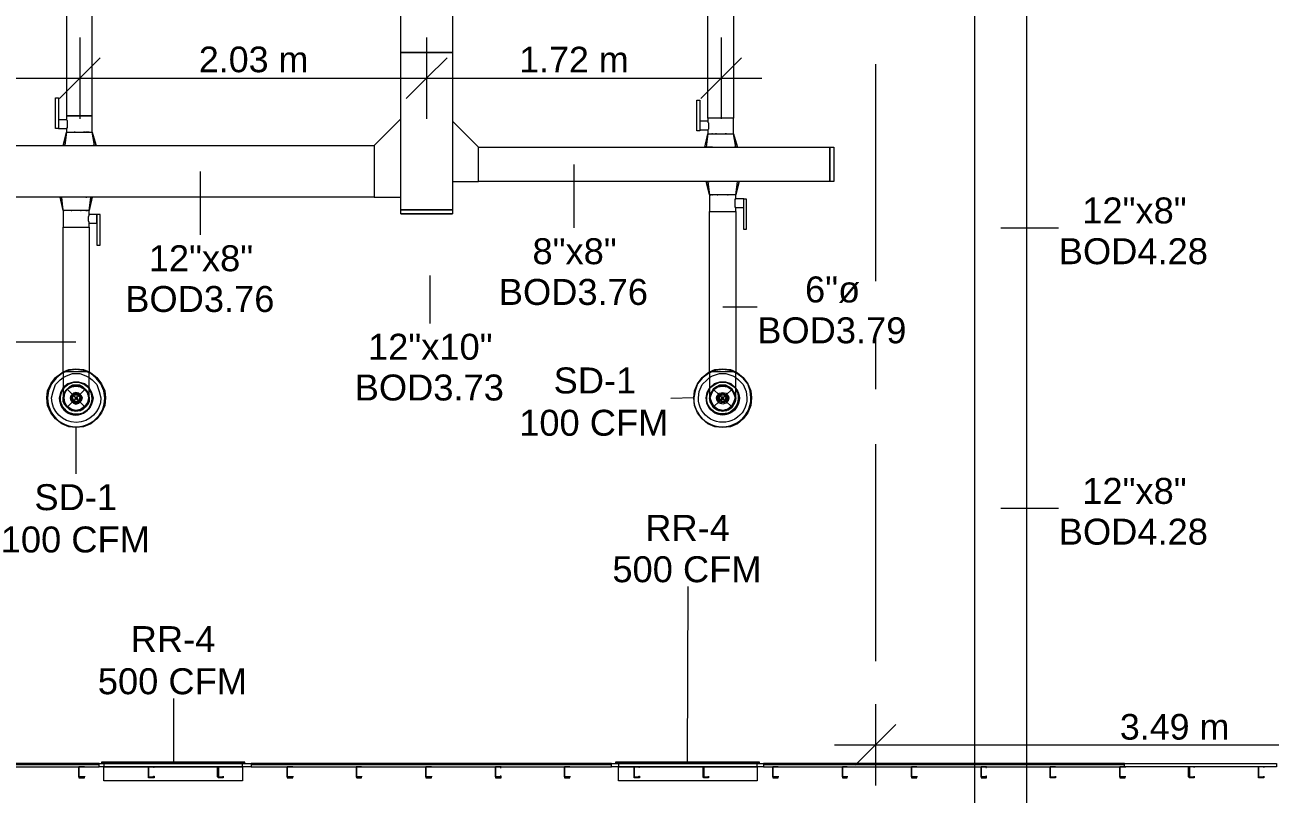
# Model space of a CAD drawing. Header units: metres. Extents: x -2 to 237, y -8 to 52.
# Drawn here: x 10.86 to 18.15, y 34.23 to 38.73 of the extents above; entities that cross this region are included whole.
import ezdxf

# ---------------------------------------------------------------- set-up
doc = ezdxf.new("R2010")
doc.units = ezdxf.units.M
doc.layers.add('HVAC - Ductos', color=5, linetype='Continuous', lineweight=0)
doc.layers.add('PDF2_Text', color=7, linetype='Continuous', lineweight=0)
doc.layers.add('PDF2_Geometry', color=7, linetype='Continuous', lineweight=0, true_color=0xaaaaaa)
doc.styles.add('PDF Helvetica', font='')
doc.styles.get('PDF Helvetica').set_extended_font_data('Helvetica')

msp = doc.modelspace()

# ---------------------------------------------------------------- linework, layer by layer
at = {"layer": 'HVAC - Ductos', "lineweight": 0}
for points in [[(15.0085, 39.9981), (15.0085, 38.1884), (14.9993, 38.1884), (14.9902, 38.1884), (14.9719, 38.1884), (14.9535, 38.1884), (14.9353, 38.1884), (14.9123, 38.1884), (14.894, 38.1884), (14.8802, 38.1884), (14.8665, 38.1884), (14.8619, 38.1884), (14.8573, 38.1884), (14.8573, 39.9981)], [(11.1049, 39.8011), (11.1049, 38.2021), (11.1049, 38.1792), (11.0591, 38.1792), (11.0591, 38.1746), (11.0591, 38.17), (11.0591, 38.1654), (11.0591, 38.1609), (11.0591, 38.1517), (11.0591, 38.1471), (11.0591, 38.1426), (11.0591, 38.138), (11.0591, 38.1334), (11.0591, 38.1288), (11.1049, 38.1288), (11.1049, 38.1059), (11.0957, 38.028)], [(11.0912, 38.028), (11.0866, 38.028), (11.1049, 38.1059), (11.1095, 38.1059), (11.1141, 38.1059), (11.1279, 38.1059), (11.1461, 38.1059), (11.1645, 38.1059), (11.1828, 38.1059), (11.2011, 38.1059), (11.2195, 38.1059), (11.2378, 38.1059), (11.247, 38.1059), (11.2516, 38.1059), (11.2562, 38.1059), (11.2562, 38.2021), (11.247, 38.2021), (11.2378, 38.2021), (11.2195, 38.2021), (11.2011, 38.2021), (11.1828, 38.2021), (11.1645, 38.2021), (11.1461, 38.2021), (11.1279, 38.2021), (11.1141, 38.2021), (11.1095, 38.2021), (11.1049, 38.2021), (11.1095, 38.2021), (11.1141, 38.2021), (11.1279, 38.2021), (11.1461, 38.2021), (11.1645, 38.2021), (11.1828, 38.2021), (11.2011, 38.2021), (11.2195, 38.2021), (11.2378, 38.2021), (11.247, 38.2021), (11.2562, 38.2021), (11.2562, 39.8011)], [(11.1828, 38.6603), (11.1828, 38.422), (11.1828, 38.1838)], [(13.2125, 38.6603), (13.2125, 38.422), (13.2125, 38.1838)], [(14.9353, 38.6603), (14.9353, 38.422), (14.9353, 38.1838)], [(11.3019, 38.5412), (11.1828, 38.422), (11.0637, 38.3029)], [(13.3317, 38.5412), (13.2125, 38.422), (13.0934, 38.3029)], [(15.0543, 38.5412), (14.9353, 38.422), (14.8161, 38.3029)], [(6.4041, 38.422), (8.1772, 38.422), (11.1828, 38.422), (13.2125, 38.422), (15.1735, 38.422)], [(11.1049, 38.1792), (11.1095, 38.1746), (11.1095, 38.1654), (11.1095, 38.1563), (11.1095, 38.1517), (11.1095, 38.1426), (11.1095, 38.1334), (11.1049, 38.1288)], [(14.8848, 38.0188), (14.8802, 38.0188), (14.8619, 38.0188), (14.8482, 38.0188), (14.8436, 38.0188), (14.839, 38.0188), (14.8573, 38.0968), (14.8619, 38.0968), (14.8665, 38.0968), (14.8802, 38.0968), (14.894, 38.0968), (14.9123, 38.0968), (14.9353, 38.0968), (14.9535, 38.0968), (14.9719, 38.0968), (14.9902, 38.0968), (14.9993, 38.0968), (15.0039, 38.0968), (15.0085, 38.0968), (15.0085, 38.1884), (14.9993, 38.1884), (14.9902, 38.1884), (14.9719, 38.1884), (14.9535, 38.1884), (14.9353, 38.1884), (14.9123, 38.1884), (14.894, 38.1884), (14.8802, 38.1884), (14.8665, 38.1884), (14.8619, 38.1884), (14.8573, 38.1884), (14.8573, 38.17), (14.8115, 38.17)], [(11.1049, 38.1059), (11.0866, 38.028), (11.0912, 38.028), (11.0957, 38.028), (11.1095, 38.028), (11.1279, 38.028), (11.1324, 38.028), (11.137, 38.028), (11.1461, 38.028), (11.1599, 38.028), (11.1645, 38.028)], [(11.1095, 38.1059), (11.1095, 38.1059)], [(11.1095, 38.1059), (11.1095, 38.1059)], [(11.279, 38.028), (11.2562, 38.1059), (11.279, 38.028)], [(11.2699, 38.028), (11.2562, 38.1059)], [(14.8115, 38.1654), (14.8115, 38.1609), (14.8115, 38.1563), (14.8115, 38.1517), (14.8115, 38.1426), (14.8115, 38.138), (14.8115, 38.1288), (14.8115, 38.1242), (14.8115, 38.1196), (14.8573, 38.1196), (14.8573, 38.0968), (14.8482, 38.0188)], [(14.8573, 38.17), (14.8573, 38.1654), (14.8619, 38.1609), (14.8619, 38.1563), (14.8619, 38.1471), (14.8619, 38.138), (14.8619, 38.1288), (14.8619, 38.1242), (14.8573, 38.1196)], [(11.1691, 38.028), (11.1919, 38.028), (11.1965, 38.028), (11.2011, 38.028), (11.2149, 38.028), (11.2241, 38.028)], [(11.2195, 38.028), (11.2241, 38.028), (11.2286, 38.028), (11.2378, 38.028), (11.2516, 38.028)], [(11.2562, 38.028), (11.2653, 38.028), (11.2699, 38.028), (11.2744, 38.028), (11.279, 38.028), (11.2744, 38.028)], [(11.2653, 38.028), (11.2607, 38.028)], [(14.8436, 38.0188), (14.839, 38.0188), (14.8573, 38.0968)], [(14.8619, 38.0968), (14.8619, 38.0968)], [(14.8619, 38.0968), (14.8619, 38.0968)], [(15.0315, 38.0188), (15.0085, 38.0968), (15.0315, 38.0188)], [(15.0223, 38.0188), (15.0085, 38.0968)], [(14.871, 38.0188), (14.8848, 38.0188), (14.8894, 38.0188), (14.8986, 38.0188), (14.9123, 38.0188), (14.9169, 38.0188)], [(14.9215, 38.0188), (14.9444, 38.0188), (14.949, 38.0188), (14.9535, 38.0188), (14.9673, 38.0188), (14.9765, 38.0188), (14.9811, 38.0188), (14.9902, 38.0188), (15.0039, 38.0188)], [(15.0085, 38.0188), (15.0177, 38.0188), (15.0223, 38.0188), (15.0269, 38.0188), (15.0315, 38.0188), (15.0269, 38.0188)], [(15.0177, 38.0188), (15.0131, 38.0188)], [(14.0739, 37.9181), (14.0739, 37.547)], [(11.8884, 37.8768), (11.8884, 37.5057)], [(15.036, 37.8173), (15.0406, 37.8173), (15.0223, 37.7393), (15.0177, 37.7393), (15.0131, 37.7393), (15.0085, 37.7393), (14.9993, 37.7393), (14.9811, 37.7393), (14.9627, 37.7393), (14.9444, 37.7393), (14.9261, 37.7393), (14.9077, 37.7393), (14.8894, 37.7393), (14.8802, 37.7393), (14.8756, 37.7393), (14.871, 37.7393), (14.8665, 37.7393), (14.8665, 37.6431), (14.871, 37.6431), (14.8802, 37.6431), (14.8894, 37.6431), (14.9077, 37.6431), (14.9261, 37.6431), (14.9444, 37.6431), (14.9627, 37.6431), (14.9811, 37.6431), (14.9993, 37.6431), (15.0085, 37.6431), (15.0177, 37.6431), (15.0223, 37.6431), (15.0223, 36.7039), (15.0315, 36.6993), (15.0635, 36.6719), (15.091, 36.6352), (15.1093, 36.5939), (15.1139, 36.5527), (15.1093, 36.5069), (15.091, 36.4656), (15.0635, 36.429), (15.0315, 36.4015), (14.9902, 36.3832), (14.9444, 36.3786), (14.8986, 36.3832), (14.8573, 36.4015), (14.8253, 36.429), (14.7978, 36.4656), (14.7794, 36.5069), (14.7748, 36.5527), (14.642, 36.5481)], [(14.8665, 36.6993), (14.8619, 36.6947), (14.8253, 36.6673), (14.7978, 36.6352), (14.784, 36.5939), (14.7748, 36.5527), (14.7794, 36.5939), (14.7978, 36.6352), (14.8253, 36.6719), (14.8573, 36.6993), (14.8665, 36.7039), (14.8665, 37.6431), (14.871, 37.6431), (14.8802, 37.6431), (14.8894, 37.6431), (14.9077, 37.6431), (14.9261, 37.6431), (14.9444, 37.6431), (14.9627, 37.6431), (14.9811, 37.6431), (14.9993, 37.6431), (15.0085, 37.6431), (15.0177, 37.6431), (15.0223, 37.6431), (15.0223, 37.6661), (15.0681, 37.6661), (15.0681, 37.6707), (15.0681, 37.6798), (15.0681, 37.6844), (15.0681, 37.689), (15.0681, 37.6981), (15.0681, 37.7027), (15.0681, 37.7073), (15.0681, 37.7119), (15.0681, 37.7165), (15.0223, 37.7165), (15.0223, 37.7393), (15.0315, 37.8173)], [(14.8482, 37.8173), (14.8665, 37.7393), (14.8482, 37.8173)], [(14.894, 37.8173), (14.8894, 37.8173), (14.871, 37.8173), (14.8619, 37.8173), (14.8573, 37.8173), (14.8665, 37.7393)], [(14.8619, 37.8173), (14.8665, 37.8173)], [(14.9261, 37.8173), (14.9215, 37.8173), (14.9123, 37.8173), (14.9031, 37.8173), (14.8986, 37.8173)], [(14.9581, 37.8173), (14.9535, 37.8173), (14.9307, 37.8173)], [(15.0223, 37.7393), (15.0406, 37.8173), (15.036, 37.8173), (15.0269, 37.8173), (15.0177, 37.8173), (14.9993, 37.8173), (14.9902, 37.8173), (14.9857, 37.8173), (14.9765, 37.8173), (14.9673, 37.8173), (14.9627, 37.8173)], [(11.0866, 37.7256), (11.0775, 37.7256), (11.0729, 37.7256), (11.0683, 37.7256), (11.0866, 37.6477), (11.0683, 37.7256)], [(11.0683, 37.7256), (11.0683, 37.7256)], [(11.0866, 37.6477), (11.0912, 37.6477), (11.0866, 37.6477), (11.0775, 37.7256)], [(11.1095, 37.7256), (11.0912, 37.7256)], [(11.2149, 37.7256), (11.2103, 37.7256), (11.2057, 37.7256), (11.1965, 37.7256), (11.1828, 37.7256), (11.1782, 37.7256), (11.1737, 37.7256), (11.1507, 37.7256), (11.1461, 37.7256), (11.1415, 37.7256), (11.1279, 37.7256), (11.1187, 37.7256), (11.1141, 37.7256)], [(11.2332, 37.7256), (11.2195, 37.7256), (11.2241, 37.7256)], [(11.2562, 37.7256), (11.2516, 37.7256), (11.247, 37.7256), (11.2378, 37.7256)], [(11.2562, 37.7256), (11.2378, 37.6477), (11.2562, 37.7256)], [(11.2378, 37.6477), (11.247, 37.7256)], [(11.2562, 37.7256), (11.2562, 37.7256)], [(15.0223, 37.6661), (15.0177, 37.6661), (15.0177, 37.6707), (15.0177, 37.6798), (15.0177, 37.6844), (15.0177, 37.6935), (15.0177, 37.7027), (15.0177, 37.7119), (15.0177, 37.7165), (15.0223, 37.7165)], [(11.2378, 37.5744), (11.2378, 37.579), (11.2332, 37.5882), (11.2332, 37.5973), (11.2332, 37.6065), (11.2332, 37.6111), (11.2378, 37.6202), (11.2378, 37.6248)], [(13.0613, 37.6294), (13.0613, 37.6523), (13.3637, 37.6523), (13.3637, 37.6294)], [(13.3637, 37.6294), (13.0613, 37.6294), (13.3637, 37.6294)], [(16.5709, 37.547), (16.91, 37.547)], [(13.2308, 37.2675), (13.2308, 36.988)], [(14.9444, 37.0842), (15.1459, 37.0842)], [(11.1599, 36.878), (10.7842, 36.878)], [(11.0866, 36.7039), (11.1187, 36.7177), (11.1599, 36.7222), (11.2057, 36.7177), (11.2378, 36.7039)], [(11.2378, 36.6993), (11.2057, 36.7131), (11.1599, 36.7177), (11.1187, 36.7131), (11.0866, 36.6993)], [(14.8665, 36.7039), (14.8986, 36.7177), (14.9444, 36.7222), (14.9902, 36.7177), (15.0223, 36.7039)], [(15.0223, 36.6993), (14.9857, 36.7131), (14.9444, 36.7177), (14.9031, 36.7131), (14.8665, 36.6993)], [(11.2378, 36.7039), (11.2286, 36.7039), (11.2149, 36.7039), (11.2011, 36.7039), (11.1828, 36.7039), (11.1599, 36.7039), (11.1415, 36.7039), (11.1233, 36.7039), (11.1095, 36.7039), (11.0957, 36.7039), (11.0866, 36.7039), (11.0866, 36.6581), (11.0866, 36.6214), (11.0866, 36.5893), (11.0866, 36.5619), (11.0866, 36.5527), (11.0866, 36.5573), (11.0866, 36.5527), (11.0866, 36.5298), (11.0957, 36.5115), (11.1095, 36.4977), (11.1233, 36.484), (11.1415, 36.4794), (11.1599, 36.4748), (11.1828, 36.4794), (11.2011, 36.484), (11.2149, 36.4977), (11.2286, 36.5115), (11.2378, 36.5298), (11.2378, 36.5527), (11.2378, 36.5573), (11.2378, 36.5527), (11.2378, 36.5298), (11.2286, 36.5115), (11.2149, 36.4977), (11.2011, 36.484), (11.1828, 36.4794), (11.1599, 36.4748), (11.1415, 36.4794), (11.1233, 36.484), (11.1095, 36.4977), (11.0957, 36.5115), (11.0866, 36.5298), (11.0866, 36.5527)], [(11.2378, 36.5527), (11.2378, 36.5573), (11.2378, 36.5757), (11.2378, 36.6031), (11.2378, 36.6443), (11.2378, 36.6856), (11.2378, 36.7039), (11.2286, 36.7039), (11.2149, 36.7039), (11.2011, 36.7039), (11.1828, 36.7039), (11.1599, 36.7039), (11.1415, 36.7039), (11.1233, 36.7039), (11.1095, 36.7039), (11.0957, 36.7039), (11.0866, 36.7039)], [(11.0866, 36.6719), (11.1049, 36.681), (11.1415, 36.6947), (11.1828, 36.6947), (11.2195, 36.681), (11.2378, 36.6719)], [(15.0223, 36.7039), (15.0177, 36.7039), (15.0085, 36.7039), (14.9993, 36.7039), (14.9811, 36.7039), (14.9627, 36.7039), (14.9444, 36.7039), (14.9261, 36.7039), (14.9077, 36.7039), (14.8894, 36.7039), (14.8802, 36.7039), (14.871, 36.7039), (14.8665, 36.7039), (14.8665, 36.6581), (14.8665, 36.6214), (14.8665, 36.5893), (14.8665, 36.5619), (14.8665, 36.5527), (14.871, 36.5573), (14.8665, 36.5527), (14.871, 36.5298), (14.8802, 36.5115), (14.8894, 36.4977), (14.9077, 36.484), (14.9261, 36.4794), (14.9444, 36.4748), (14.9627, 36.4794), (14.9811, 36.484), (14.9993, 36.4977), (15.0085, 36.5115), (15.0177, 36.5298), (15.0223, 36.5527), (15.0177, 36.5573), (15.0223, 36.5527), (15.0177, 36.5298), (15.0085, 36.5115), (14.9993, 36.4977), (14.9811, 36.484), (14.9627, 36.4794), (14.9444, 36.4748), (14.9261, 36.4794), (14.9077, 36.484), (14.8894, 36.4977), (14.8802, 36.5115), (14.871, 36.5298), (14.8665, 36.5527)], [(15.0223, 36.5527), (15.0223, 36.5573), (15.0223, 36.5757), (15.0223, 36.6031), (15.0223, 36.6443), (15.0223, 36.6856), (15.0223, 36.7039), (15.0177, 36.7039), (15.0085, 36.7039), (14.9993, 36.7039), (14.9811, 36.7039), (14.9627, 36.7039), (14.9444, 36.7039), (14.9261, 36.7039), (14.9077, 36.7039), (14.8894, 36.7039), (14.8802, 36.7039), (14.871, 36.7039), (14.8665, 36.7039)], [(14.8665, 36.6719), (14.8848, 36.681), (14.9261, 36.6947), (14.9627, 36.6947), (15.0039, 36.681), (15.0223, 36.6719)], [(11.1324, 36.6214), (11.137, 36.6214), (11.1599, 36.626), (11.1415, 36.626), (11.1233, 36.6169), (11.1095, 36.6031), (11.0957, 36.5893), (11.0866, 36.5711), (11.0866, 36.5573)], [(11.0912, 36.5252), (11.0866, 36.5527), (11.0912, 36.5757), (11.0912, 36.5802), (11.0957, 36.5848)], [(11.0957, 36.5802), (11.1095, 36.6031), (11.1324, 36.6169)], [(11.1324, 36.6214), (11.1324, 36.6214)], [(11.2378, 36.5573), (11.2378, 36.5711), (11.2286, 36.5893), (11.2149, 36.6031), (11.2011, 36.6169), (11.1828, 36.626), (11.1599, 36.626), (11.1874, 36.6214), (11.1919, 36.6214)], [(11.1919, 36.6214), (11.1919, 36.6214)], [(11.1919, 36.6169), (11.2149, 36.6031), (11.2286, 36.5802)], [(11.2286, 36.5848), (11.2332, 36.5802), (11.2332, 36.5757)], [(11.2286, 36.5757), (11.2378, 36.5527), (11.2286, 36.5252)], [(15.0177, 36.5573), (15.0177, 36.5711), (15.0085, 36.5893), (14.9993, 36.6031), (14.9811, 36.6169), (14.9627, 36.626), (14.9444, 36.626), (14.9261, 36.626), (14.9077, 36.6169), (14.8894, 36.6031), (14.8802, 36.5893), (14.871, 36.5711), (14.871, 36.5573)], [(14.871, 36.5757), (14.8756, 36.5802), (14.8756, 36.5848)], [(14.8756, 36.5252), (14.871, 36.5527), (14.8756, 36.5757)], [(14.8802, 36.5802), (14.894, 36.6031), (14.9123, 36.6169)], [(14.9123, 36.6214), (14.9169, 36.6214)], [(14.9169, 36.6214), (14.9169, 36.6214)], [(14.9215, 36.6214), (14.9444, 36.626), (14.9673, 36.6214)], [(14.9719, 36.6214), (14.9765, 36.6214)], [(14.9719, 36.6214), (14.9719, 36.6214)], [(14.9765, 36.6169), (14.9948, 36.6031), (15.0085, 36.5802)], [(15.0131, 36.5848), (15.0131, 36.5802), (15.0131, 36.5757), (15.0177, 36.5527), (15.0131, 36.5252)], [(11.0866, 36.5527), (11.0866, 36.5527)], [(11.0957, 36.5206), (11.0912, 36.5206), (11.0912, 36.5252)], [(11.1324, 36.484), (11.1095, 36.4977), (11.0957, 36.5206)], [(11.2286, 36.5206), (11.2149, 36.4977), (11.1919, 36.484)], [(11.2332, 36.5252), (11.2332, 36.5206), (11.2286, 36.5206)], [(14.8665, 36.5527), (14.8665, 36.5527)], [(14.8756, 36.5206), (14.8756, 36.5252)], [(14.9123, 36.484), (14.894, 36.4977), (14.8802, 36.5206)], [(15.0085, 36.5206), (14.9948, 36.4977), (14.9765, 36.484)], [(15.0131, 36.5252), (15.0131, 36.5206)], [(11.137, 36.4794), (11.1324, 36.4794), (11.1324, 36.484)], [(11.1874, 36.484), (11.1599, 36.4794), (11.137, 36.484)], [(11.1919, 36.484), (11.1919, 36.4794), (11.1874, 36.4794)], [(14.9169, 36.4794), (14.9123, 36.484)], [(14.9673, 36.484), (14.9444, 36.4794), (14.9215, 36.484)], [(14.9765, 36.484), (14.9719, 36.4794)], [(11.1599, 36.3786), (11.1599, 36.1083)], [(16.5709, 35.9067), (16.91, 35.9067)], [(14.7382, 34.4222), (14.7428, 35.4485)], [(11.7326, 34.4222), (11.7326, 34.7933)], [(15.8378, 34.7613), (15.8378, 34.523), (15.8378, 34.2848)], [(15.9569, 34.6422), (15.8378, 34.523), (15.7187, 34.4039)], [(15.5995, 34.523), (19.5673, 34.523)], [(11.3111, 34.4177), (12.1495, 34.4177)], [(12.1266, 34.4222), (11.334, 34.4222)], [(12.1312, 34.3947), (12.1312, 34.3947)], [(14.3212, 34.4177), (14.335, 34.4177), (14.335, 34.3947), (15.1459, 34.3947), (15.1459, 34.3123), (14.335, 34.3123), (14.335, 34.3947), (15.1459, 34.3947), (15.1459, 34.4177), (15.1597, 34.4177), (15.1597, 34.4222), (14.3167, 34.4222), (14.3167, 34.4177), (15.1597, 34.4177)], [(15.1368, 34.4222), (14.3442, 34.4222)], [(15.1414, 34.3947), (15.1414, 34.3947)]]:
    msp.add_lwpolyline(points, dxfattribs=at)
for points in [[(13.3637, 39.485), (13.3637, 38.5732), (13.0613, 38.5732), (13.0613, 39.485)], [(16.4197, 32.7865), (16.4197, 39.375), (16.7221, 39.375), (16.7221, 32.7865)], [(13.3637, 38.5732), (13.3637, 37.6523), (13.0613, 37.6523), (13.0613, 38.5732)], [(11.0408, 38.3075), (11.0591, 38.3075), (11.0591, 38.1288), (11.0408, 38.1288)], [(14.7932, 38.2937), (14.8115, 38.2937), (14.8115, 38.115), (14.7932, 38.115)], [(13.0613, 37.7256), (13.0613, 38.1838), (12.9056, 38.028), (12.9056, 37.7256), (10.6559, 37.7256), (10.6559, 38.028), (12.9056, 38.028), (12.9056, 37.7256)], [(11.1553, 38.1059), (11.1507, 38.1059)], [(11.2149, 38.1059), (11.2103, 38.1059), (11.2057, 38.1059), (11.2103, 38.1059)], [(11.2378, 38.1059), (11.2195, 38.1059)], [(15.5721, 38.0188), (15.5721, 37.8173), (13.5149, 37.8173), (13.5149, 38.0188), (13.3637, 38.17), (13.3637, 37.8173), (13.5149, 37.8173), (13.5149, 38.0188)], [(14.8848, 38.0968), (14.8802, 38.0968)], [(14.9077, 38.0968), (14.9031, 38.0968)], [(14.9673, 38.0968), (14.9627, 38.0968), (14.9581, 38.0968), (14.9627, 38.0968)], [(15.5721, 37.8173), (15.5721, 38.0188), (15.595, 38.0188), (15.595, 37.8173)], [(14.8528, 37.8173), (14.8482, 37.8173)], [(14.871, 37.7393), (14.8756, 37.7393)], [(14.8802, 37.7393), (14.8848, 37.7393)], [(14.9123, 37.7393), (14.9169, 37.7393)], [(14.9719, 37.7393), (14.9765, 37.7393)], [(15.0818, 37.5378), (15.0681, 37.5378), (15.0681, 37.7165), (15.0818, 37.7165)], [(11.0866, 37.5515), (11.0957, 37.5515), (11.1095, 37.5515), (11.1233, 37.5515), (11.1415, 37.5515), (11.1599, 37.5515), (11.1828, 37.5515), (11.2011, 37.5515), (11.2149, 37.5515), (11.2286, 37.5515), (11.2378, 37.5515), (11.2378, 37.5744), (11.2836, 37.5744), (11.2836, 37.579), (11.2836, 37.5836), (11.2836, 37.5882), (11.2836, 37.5928), (11.2836, 37.6019), (11.2836, 37.6065), (11.2836, 37.6111), (11.2836, 37.6202), (11.2836, 37.6248), (11.2836, 37.4461), (11.3019, 37.4461), (11.3019, 37.6248), (11.2836, 37.6248), (11.2378, 37.6248), (11.2378, 37.6477), (11.2332, 37.6477), (11.2286, 37.6477), (11.2149, 37.6477), (11.2011, 37.6477), (11.1828, 37.6477), (11.1599, 37.6477), (11.1415, 37.6477), (11.1233, 37.6477), (11.1095, 37.6477), (11.0957, 37.6477), (11.0912, 37.6477), (11.0866, 37.6477)], [(11.1324, 37.6477), (11.137, 37.6477)], [(11.1874, 37.6477), (11.1919, 37.6477)], [(11.2195, 37.6477), (11.2286, 37.6477)], [(11.2378, 37.5515), (11.2378, 36.7039), (11.247, 36.6993), (11.2836, 36.6719), (11.3111, 36.6352), (11.3294, 36.5939), (11.334, 36.5527), (11.3294, 36.5069), (11.3111, 36.4656), (11.2836, 36.429), (11.247, 36.4015), (11.2057, 36.3832), (11.1599, 36.3786), (11.1187, 36.3832), (11.0775, 36.4015), (11.0408, 36.429), (11.0133, 36.4656), (10.995, 36.5069), (10.9904, 36.5527), (10.995, 36.5939), (11.0133, 36.6352), (11.0408, 36.6719), (11.0775, 36.6993), (11.0866, 36.7039), (11.0866, 37.5515), (11.0957, 37.5515), (11.1095, 37.5515), (11.1233, 37.5515), (11.1415, 37.5515), (11.1599, 37.5515), (11.1828, 37.5515), (11.2011, 37.5515), (11.2149, 37.5515), (11.2286, 37.5515)], [(11.0866, 36.6123), (11.1141, 36.6352), (11.1461, 36.6443), (11.1782, 36.6443), (11.2103, 36.6352), (11.2378, 36.6123), (11.2378, 36.6077), (11.2378, 36.6123), (11.2103, 36.6352), (11.1782, 36.6443), (11.1461, 36.6443), (11.1141, 36.6352), (11.0866, 36.6123), (11.0866, 36.6077)], [(11.2332, 36.6123), (11.2103, 36.6306), (11.1782, 36.6443), (11.1461, 36.6443), (11.1141, 36.6306), (11.0912, 36.6123), (11.0866, 36.6031), (11.0912, 36.6123), (11.1141, 36.6306), (11.1461, 36.6443), (11.1782, 36.6443), (11.2103, 36.6306), (11.2332, 36.6123), (11.2378, 36.6031)], [(14.8665, 36.6031), (14.871, 36.6123), (14.8986, 36.6306), (14.9261, 36.6443), (14.9627, 36.6443), (14.9902, 36.6306), (15.0177, 36.6123), (14.9948, 36.6352), (14.9627, 36.6443), (14.9261, 36.6443), (14.894, 36.6352), (14.871, 36.6123), (14.8665, 36.6077), (14.871, 36.6123)], [(15.0177, 36.6123), (14.9902, 36.6306), (14.9627, 36.6443), (14.9261, 36.6443), (14.8986, 36.6306), (14.871, 36.6123), (14.894, 36.6352), (14.9261, 36.6443), (14.9627, 36.6443), (14.9948, 36.6352), (15.0177, 36.6123), (15.0223, 36.6077), (15.0177, 36.6123), (15.0223, 36.6031)], [(11.0866, 36.6077), (11.0729, 36.5848), (11.0637, 36.5527), (11.0729, 36.5848)], [(11.2332, 36.5298), (11.2241, 36.516), (11.2149, 36.4977), (11.2011, 36.4886), (11.1828, 36.4794), (11.1599, 36.4794), (11.1415, 36.4794), (11.1233, 36.4886), (11.1095, 36.4977), (11.1003, 36.516), (11.0912, 36.5298), (11.0866, 36.5527), (11.0912, 36.5711), (11.1003, 36.5893), (11.1095, 36.6031), (11.1233, 36.6169), (11.1415, 36.6214), (11.1599, 36.626), (11.1828, 36.6214), (11.2011, 36.6169), (11.2149, 36.6031), (11.2241, 36.5893), (11.2332, 36.5711), (11.2378, 36.5527)], [(11.2286, 36.5252), (11.2103, 36.5023), (11.1874, 36.484), (11.1599, 36.4794), (11.137, 36.484), (11.1095, 36.5023), (11.0957, 36.5252), (11.0912, 36.5527), (11.0957, 36.5802), (11.1095, 36.6031), (11.137, 36.6169), (11.1599, 36.6214), (11.1874, 36.6169), (11.2103, 36.6031), (11.2286, 36.5802), (11.2332, 36.5527)], [(11.1324, 36.5665), (11.1279, 36.5527), (11.1324, 36.5665), (11.1461, 36.5802), (11.1599, 36.5848), (11.1782, 36.5802), (11.1919, 36.5665), (11.1965, 36.5527), (11.1919, 36.5665), (11.1782, 36.5802), (11.1599, 36.5848), (11.1461, 36.5802)], [(11.1415, 36.5665), (11.137, 36.5527), (11.1415, 36.5665), (11.1553, 36.5757), (11.1691, 36.5757), (11.1828, 36.5665), (11.1874, 36.5527), (11.1828, 36.5665), (11.1691, 36.5757), (11.1553, 36.5757)], [(11.1782, 36.539), (11.1599, 36.5298), (11.1461, 36.539), (11.1415, 36.5527), (11.1461, 36.5665), (11.1599, 36.5711), (11.1782, 36.5665), (11.1828, 36.5527)], [(14.8665, 36.6077), (14.8528, 36.5848), (14.8482, 36.5527), (14.8528, 36.5848)], [(15.0131, 36.5298), (15.0085, 36.516), (14.9948, 36.4977), (14.9811, 36.4886), (14.9627, 36.4794), (14.9444, 36.4794), (14.9261, 36.4794), (14.9077, 36.4886), (14.894, 36.4977), (14.8802, 36.516), (14.871, 36.5298), (14.871, 36.5527), (14.871, 36.5711), (14.8802, 36.5893), (14.894, 36.6031), (14.9077, 36.6169), (14.9261, 36.6214), (14.9444, 36.626), (14.9627, 36.6214), (14.9811, 36.6169), (14.9948, 36.6031), (15.0085, 36.5893), (15.0131, 36.5711), (15.0177, 36.5527)], [(15.0085, 36.5252), (14.9948, 36.5023), (14.9719, 36.484), (14.9444, 36.4794), (14.9169, 36.484), (14.894, 36.5023), (14.8802, 36.5252), (14.871, 36.5527), (14.8802, 36.5802), (14.894, 36.6031), (14.9169, 36.6169), (14.9444, 36.6214), (14.9719, 36.6169), (14.9948, 36.6031), (15.0085, 36.5802), (15.0177, 36.5527)], [(14.9765, 36.5344), (14.9627, 36.5206), (14.9444, 36.516), (14.9261, 36.5206), (14.9123, 36.5344), (14.9077, 36.5527), (14.9123, 36.5665), (14.9261, 36.5802), (14.9444, 36.5848), (14.9627, 36.5802), (14.9765, 36.5665), (14.9811, 36.5527)], [(14.9719, 36.5344), (14.9627, 36.5206), (14.9444, 36.516), (14.9261, 36.5206), (14.9169, 36.5344), (14.9123, 36.5527), (14.9169, 36.5665), (14.9261, 36.5802), (14.9444, 36.5848), (14.9627, 36.5802), (14.9719, 36.5665), (14.9765, 36.5527)], [(14.9673, 36.5344), (14.9535, 36.5252), (14.9353, 36.5252), (14.9215, 36.5344), (14.9169, 36.5527), (14.9215, 36.5665), (14.9353, 36.5757), (14.9535, 36.5757), (14.9673, 36.5665), (14.9719, 36.5527)], [(14.9627, 36.5344), (14.9535, 36.5252), (14.9353, 36.5252), (14.9261, 36.5344), (14.9215, 36.5527), (14.9261, 36.5665), (14.9353, 36.5757), (14.9535, 36.5757), (14.9627, 36.5665), (14.9673, 36.5527)], [(14.9581, 36.539), (14.9444, 36.5298), (14.9307, 36.539), (14.9261, 36.5527), (14.9307, 36.5665), (14.9444, 36.5711), (14.9581, 36.5665), (14.9627, 36.5527)], [(11.1919, 36.5344), (11.1965, 36.5527), (11.1919, 36.5344), (11.1782, 36.5206), (11.1599, 36.516), (11.1461, 36.5206), (11.1324, 36.5344), (11.1279, 36.5527), (11.1324, 36.5344), (11.1461, 36.5206), (11.1599, 36.516), (11.1782, 36.5206)], [(11.1828, 36.5344), (11.1874, 36.5527), (11.1828, 36.5344), (11.1691, 36.5252), (11.1553, 36.5252), (11.1415, 36.5344), (11.137, 36.5527), (11.1415, 36.5344), (11.1553, 36.5252), (11.1691, 36.5252)], [(11.1599, 36.5573), (11.1553, 36.5527), (11.1599, 36.5573), (11.1645, 36.5573), (11.1691, 36.5527), (11.1645, 36.5573)], [(11.1645, 36.5481), (11.1691, 36.5527), (11.1645, 36.5435), (11.1599, 36.5435), (11.1553, 36.5527), (11.1599, 36.5481)], [(14.9398, 36.5573), (14.9398, 36.5527), (14.9398, 36.5573), (14.949, 36.5573), (14.949, 36.5527), (14.949, 36.5573)], [(14.949, 36.5481), (14.949, 36.5527), (14.949, 36.5435), (14.9398, 36.5435), (14.9398, 36.5527), (14.9398, 36.5481)], [(12.1495, 34.4222), (11.3111, 34.4222), (11.3111, 34.4177), (11.3248, 34.4177), (11.3248, 34.3947), (12.1358, 34.3947), (12.1358, 34.4177), (12.1495, 34.4177)], [(12.1358, 34.3947), (12.1358, 34.3123), (11.3248, 34.3123), (11.3248, 34.3947)], [(11.4531, 34.3947), (11.334, 34.3947)], [(11.6914, 34.3947), (11.5356, 34.3947)], [(11.9296, 34.3947), (11.7739, 34.3947)], [(12.1312, 34.3947), (12.0121, 34.3947)], [(14.4633, 34.3947), (14.3442, 34.3947)], [(14.7016, 34.3947), (14.5412, 34.3947)], [(14.9398, 34.3947), (14.7794, 34.3947)], [(15.1414, 34.3947), (15.0177, 34.3947)]]:
    msp.add_lwpolyline(points, close=True, dxfattribs=at)
for points in [[(11.0866, 36.6993), (11.0775, 36.6947), (11.0453, 36.6673), (11.0179, 36.6352), (10.9995, 36.5939), (10.995, 36.5527, 1.013818), (11.3294, 36.5527), (11.3248, 36.5939), (11.3065, 36.6352), (11.279, 36.6673), (11.247, 36.6947), (11.2378, 36.6993)], [(11.2378, 36.6719), (11.2562, 36.6581), (11.2836, 36.6306), (11.2973, 36.5893), (11.3065, 36.5527, -0.994391), (11.0179, 36.5527), (11.027, 36.5893), (11.0408, 36.6306), (11.0683, 36.6581), (11.0866, 36.6719)], [(14.7748, 36.5527, 1.013813), (15.1093, 36.5527), (15.1048, 36.5939), (15.091, 36.6352), (15.0635, 36.6673), (15.0269, 36.6947), (15.0223, 36.6993)], [(15.0223, 36.6719), (15.036, 36.6581), (15.0635, 36.6306), (15.0818, 36.5893), (15.0864, 36.5527, -1.00811), (14.8024, 36.5527), (14.8069, 36.5893), (14.8253, 36.6306), (14.8528, 36.6581), (14.8665, 36.6719)]]:
    msp.add_lwpolyline(points, format="xyb", dxfattribs=at)
for points in [[(11.0637, 36.5527, 1.421545), (11.2378, 36.6077), (11.2516, 36.5848), (11.2607, 36.5527, -0.99009)], [(11.2378, 36.6031), (11.2516, 36.5848), (11.2562, 36.5527, -1.388355), (11.0866, 36.6031), (11.0729, 36.5848), (11.0683, 36.5527, 1.387944)], [(14.8482, 36.5527, 1.340934), (15.0223, 36.6031), (15.0315, 36.5848), (15.036, 36.5527, -1.36162), (14.8665, 36.6031), (14.8573, 36.5848), (14.8482, 36.5527, 1.018356), (15.0406, 36.5527), (15.036, 36.5848), (15.0223, 36.6077, -1.421545)]]:
    msp.add_lwpolyline(points, format="xyb", close=True, dxfattribs=at)
at = {"layer": 'PDF2_Geometry', "lineweight": 0}
for points in [[(15.8378, 38.5046), (15.8378, 37.2354)], [(15.8378, 36.9192), (15.8378, 36.6031)], [(15.8378, 36.2824), (15.8378, 35.0133)], [(15.8378, 34.6971), (15.8378, 34.381)], [(8.8049, 34.4085), (11.2973, 34.4085)], [(11.2103, 34.3947), (11.2973, 34.3947), (11.2973, 34.4131), (10.1336, 34.4131)], [(10.8026, 34.3947), (11.1828, 34.3947)], [(11.586, 34.3947), (11.586, 34.3947)], [(11.586, 34.3947), (11.586, 34.3947)], [(11.6181, 34.3947), (11.6181, 34.3901), (11.6135, 34.3901), (11.6135, 34.3947), (11.586, 34.3947)], [(11.9938, 34.3947), (11.9938, 34.3947)], [(12.0212, 34.3947), (12.0212, 34.3901), (12.0212, 34.3947), (11.9938, 34.3947)], [(12.0212, 34.3901), (12.0212, 34.3901)], [(14.0509, 34.3947), (14.2938, 34.3947), (14.2938, 34.4131), (12.1862, 34.4131), (12.1862, 34.3947), (12.3969, 34.3947)], [(12.1862, 34.4085), (14.2938, 34.4085)], [(12.429, 34.3947), (12.8047, 34.3947)], [(12.8322, 34.3947), (13.2079, 34.3947)], [(13.24, 34.3947), (13.6157, 34.3947)], [(13.6432, 34.3947), (14.0235, 34.3947)], [(14.4267, 34.3947), (14.4267, 34.3947)], [(14.4267, 34.3947), (14.4267, 34.3947)], [(14.4587, 34.3947), (14.4587, 34.3901), (14.4541, 34.3901), (14.4541, 34.3947), (14.4267, 34.3947)], [(14.8344, 34.3947), (14.8344, 34.3947)], [(14.8619, 34.3947), (14.8619, 34.3901), (14.8619, 34.3947), (14.8344, 34.3947)], [(14.8619, 34.3901), (14.8619, 34.3901)], [(17.2948, 34.3947), (17.2948, 34.4131), (15.1826, 34.4131), (15.1826, 34.3947), (15.2376, 34.3947)], [(15.1826, 34.4085), (17.2948, 34.4085)], [(15.2697, 34.3947), (15.6454, 34.3947)], [(15.6729, 34.3947), (16.0531, 34.3947)], [(16.0807, 34.3947), (16.4564, 34.3947)], [(16.4884, 34.3947), (17.2673, 34.3947)], [(16.8596, 34.3947), (16.8596, 34.3947)], [(16.8916, 34.3947), (16.8916, 34.3901), (16.8916, 34.3947), (16.8641, 34.3947), (16.8596, 34.3947)], [(16.8916, 34.3901), (16.8916, 34.3901)], [(17.2948, 34.3947), (17.2948, 34.4131), (18.1836, 34.4131), (18.1836, 34.3947), (17.2994, 34.3947)], [(17.6751, 34.3947), (17.6751, 34.3947)], [(17.7026, 34.3947), (17.7026, 34.3901), (17.7026, 34.3947), (17.6751, 34.3947)], [(17.7026, 34.3901), (17.7026, 34.3901)], [(18.0782, 34.3947), (18.0782, 34.3947)], [(18.0782, 34.3947), (18.0782, 34.3947)], [(18.1104, 34.3947), (18.1104, 34.3901), (18.1104, 34.3947), (18.0782, 34.3947)], [(18.1104, 34.3901), (18.1104, 34.3901)], [(11.586, 34.3352), (11.586, 34.3352)], [(11.9938, 34.3352), (11.9938, 34.3352)], [(12.0212, 34.3397), (12.0212, 34.3397)], [(14.4267, 34.3352), (14.4267, 34.3352)], [(14.8344, 34.3352), (14.8344, 34.3352)], [(14.8619, 34.3397), (14.8619, 34.3397)], [(16.8916, 34.3397), (16.8916, 34.3397)], [(17.6751, 34.3352), (17.6751, 34.3352)], [(17.7026, 34.3397), (17.7026, 34.3397)], [(18.0782, 34.3352), (18.0782, 34.3352)], [(18.1104, 34.3397), (18.1104, 34.3397)]]:
    msp.add_lwpolyline(points, dxfattribs=at)
at = {"layer": 'PDF2_Geometry', "color": 8, "lineweight": 0, "true_color": 0x808080}
for points in [[(11.2241, 36.5939), (11.1874, 36.6214), (11.137, 36.6214), (11.1003, 36.5939), (11.0866, 36.5527), (11.1003, 36.5069), (11.137, 36.4794), (11.1874, 36.4794), (11.2241, 36.5069), (11.2378, 36.5527)], [(15.0039, 36.5939), (14.9673, 36.6214), (14.9215, 36.6214), (14.8848, 36.5939), (14.8665, 36.5527), (14.8848, 36.5069), (14.9215, 36.4794), (14.9673, 36.4794), (15.0039, 36.5069), (15.0223, 36.5527)]]:
    msp.add_lwpolyline(points, close=True, dxfattribs=at)
for points in [[(11.1095, 36.6031), (11.2149, 36.4977)], [(11.2149, 36.6031), (11.1095, 36.4977)], [(14.8894, 36.6031), (14.9993, 36.4977)], [(14.9993, 36.6031), (14.8894, 36.4977)]]:
    msp.add_lwpolyline(points, dxfattribs=at)
at = {"layer": 'PDF2_Geometry', "lineweight": 0}
for points in [[(11.2103, 34.3947), (11.1828, 34.3947), (11.1782, 34.3947), (11.1782, 34.3352), (11.1782, 34.3306), (11.1828, 34.3306), (11.2103, 34.3306), (11.2103, 34.3397), (11.2103, 34.3352), (11.1828, 34.3352), (11.1782, 34.3352), (11.1782, 34.3947), (11.1828, 34.3947), (11.2103, 34.3947), (11.2103, 34.3901)], [(11.2973, 34.3947), (11.2973, 34.4131), (12.1862, 34.4131), (12.1862, 34.3947)], [(11.586, 34.3352), (11.6135, 34.3352), (11.6135, 34.3397), (11.6181, 34.3397), (11.6181, 34.3306), (11.586, 34.3306), (11.586, 34.3352), (11.586, 34.3947)], [(11.9938, 34.3352), (12.0212, 34.3352), (12.0212, 34.3397), (12.0212, 34.3306), (11.9938, 34.3306), (11.9892, 34.3352), (11.9892, 34.3947), (11.9938, 34.3947)], [(12.429, 34.3947), (12.3969, 34.3947), (12.3969, 34.3352), (12.3969, 34.3306), (12.429, 34.3306), (12.429, 34.3397), (12.429, 34.3352), (12.3969, 34.3352), (12.3969, 34.3947), (12.429, 34.3947), (12.429, 34.3901)], [(12.8322, 34.3947), (12.8047, 34.3947), (12.8001, 34.3947), (12.8001, 34.3352), (12.8047, 34.3306), (12.8322, 34.3306), (12.8322, 34.3397), (12.8322, 34.3352), (12.8047, 34.3352), (12.8047, 34.3947), (12.8322, 34.3947), (12.8322, 34.3901)], [(13.24, 34.3947), (13.2079, 34.3947), (13.2079, 34.3352), (13.2079, 34.3306), (13.24, 34.3306), (13.24, 34.3397), (13.24, 34.3352), (13.2079, 34.3352), (13.2079, 34.3947), (13.24, 34.3947), (13.24, 34.3901)], [(13.6478, 34.3947), (13.6157, 34.3947), (13.6157, 34.3352), (13.6157, 34.3306), (13.6478, 34.3306), (13.6478, 34.3397), (13.6432, 34.3397), (13.6432, 34.3352), (13.6157, 34.3352), (13.6157, 34.3947), (13.6432, 34.3947), (13.6432, 34.3901), (13.6478, 34.3901)], [(14.0509, 34.3947), (14.0235, 34.3947), (14.0189, 34.3947), (14.0189, 34.3352), (14.0189, 34.3306), (14.0235, 34.3306), (14.0509, 34.3306), (14.0509, 34.3397), (14.0509, 34.3352), (14.0235, 34.3352), (14.0189, 34.3352), (14.0189, 34.3947), (14.0235, 34.3947), (14.0509, 34.3947), (14.0509, 34.3901)], [(14.2938, 34.3947), (14.2938, 34.4131), (15.1826, 34.4131), (15.1826, 34.3947)], [(14.4267, 34.3352), (14.4541, 34.3352), (14.4541, 34.3397), (14.4587, 34.3397), (14.4587, 34.3306), (14.4267, 34.3306), (14.4267, 34.3352), (14.4267, 34.3947)], [(14.8344, 34.3352), (14.8619, 34.3352), (14.8619, 34.3397), (14.8619, 34.3306), (14.8344, 34.3306), (14.8299, 34.3352), (14.8299, 34.3947), (14.8344, 34.3947)], [(15.2697, 34.3947), (15.2376, 34.3947), (15.2376, 34.3352), (15.2376, 34.3306), (15.2697, 34.3306), (15.2697, 34.3397), (15.2697, 34.3352), (15.2376, 34.3352), (15.2376, 34.3947), (15.2697, 34.3947), (15.2697, 34.3901)], [(15.6729, 34.3947), (15.6454, 34.3947), (15.6454, 34.3352), (15.6454, 34.3306), (15.6729, 34.3306), (15.6729, 34.3397), (15.6729, 34.3352), (15.6454, 34.3352), (15.6454, 34.3947), (15.6729, 34.3947), (15.6729, 34.3901)], [(16.0807, 34.3947), (16.0531, 34.3947), (16.0486, 34.3947), (16.0486, 34.3352), (16.0486, 34.3306), (16.0531, 34.3306), (16.0807, 34.3306), (16.0807, 34.3397), (16.0807, 34.3352), (16.0531, 34.3352), (16.0486, 34.3352), (16.0486, 34.3947), (16.0531, 34.3947), (16.0807, 34.3947), (16.0807, 34.3901)], [(16.4884, 34.3947), (16.4564, 34.3947), (16.4564, 34.3352), (16.4564, 34.3306), (16.4884, 34.3306), (16.4884, 34.3397), (16.4838, 34.3397), (16.4838, 34.3352), (16.4564, 34.3352), (16.4564, 34.3947), (16.4838, 34.3947), (16.4838, 34.3901), (16.4884, 34.3901)], [(16.8596, 34.3352), (16.8641, 34.3352), (16.8916, 34.3352), (16.8916, 34.3397), (16.8916, 34.3306), (16.8641, 34.3306), (16.8596, 34.3306), (16.8596, 34.3352), (16.8596, 34.3947)], [(17.2994, 34.3947), (17.2673, 34.3947), (17.2673, 34.3352), (17.2673, 34.3306), (17.2994, 34.3306), (17.2994, 34.3397), (17.2994, 34.3352), (17.2673, 34.3352), (17.2673, 34.3947), (17.2994, 34.3947), (17.2994, 34.3901)], [(17.6751, 34.3352), (17.7026, 34.3352), (17.7026, 34.3397), (17.7026, 34.3306), (17.6751, 34.3306), (17.6705, 34.3352), (17.6705, 34.3947), (17.6751, 34.3947)], [(18.0782, 34.3352), (18.1104, 34.3352), (18.1104, 34.3397), (18.1104, 34.3306), (18.0782, 34.3306), (18.0782, 34.3352), (18.0782, 34.3947)]]:
    msp.add_lwpolyline(points, close=True, dxfattribs=at)
at = {"layer": 'PDF2_Geometry', "color": 254, "lineweight": 0, "true_color": 0xd2d2d2}
for points in [[(13.24, 34.3306), (13.24, 34.3352)], [(13.6202, 34.3306), (13.6202, 34.3352)], [(15.2514, 34.3306), (15.2514, 34.3352)], [(15.6454, 34.3443), (15.6454, 34.3443)], [(17.2673, 34.3397), (17.2673, 34.3397)]]:
    msp.add_lwpolyline(points, dxfattribs=at)

# ---------------------------------------------------------------- texts
at = {"layer": 'PDF2_Text', "lineweight": 0, "attachment_point": 4, "style": 'PDF Helvetica'}
for s, insert, char_height in [('2.03 m', (11.8798, 38.5311), 0.15002), ('1.72 m', (13.7538, 38.5311), 0.15002), ('12"x8"', (17.0481, 37.6475), 0.1519), ('12"x8"', (11.5866, 37.368), 0.1519), ('8"x8"', (13.8317, 37.4092), 0.1519), ('BOD4.28', (16.9107, 37.4092), 0.1519), ('BOD3.76', (13.6346, 37.171), 0.1519), ('6"ø', (15.4261, 37.1847), 0.1519), ('BOD3.76', (11.4491, 37.1298), 0.1519), ('BOD3.79', (15.1466, 36.9465), 0.1519), ('12"x10"', (12.8695, 36.8503), 0.1519), ('SD-1', (13.9554, 36.6532), 0.1519), ('BOD3.73', (12.7916, 36.612), 0.1519), ('100 CFM', (13.7538, 36.4058), 0.1519), ('12"x8"', (17.0481, 36.0072), 0.1519), ('SD-1', (10.9176, 35.9705), 0.1519), ('RR-4', (14.4914, 35.7919), 0.1519), ('BOD4.28', (16.9106, 35.7689), 0.1519), ('100 CFM', (10.7206, 35.7231), 0.1519), ('500 CFM', (14.299, 35.549), 0.1519), ('RR-4', (11.4812, 35.1412), 0.1519), ('500 CFM', (11.2887, 34.8938), 0.1519), ('3.49 m', (17.268, 34.6274), 0.15002)]:
    msp.add_mtext(s, dxfattribs=dict(at, insert=insert, char_height=char_height))

doc.saveas('drawing.dxf')
